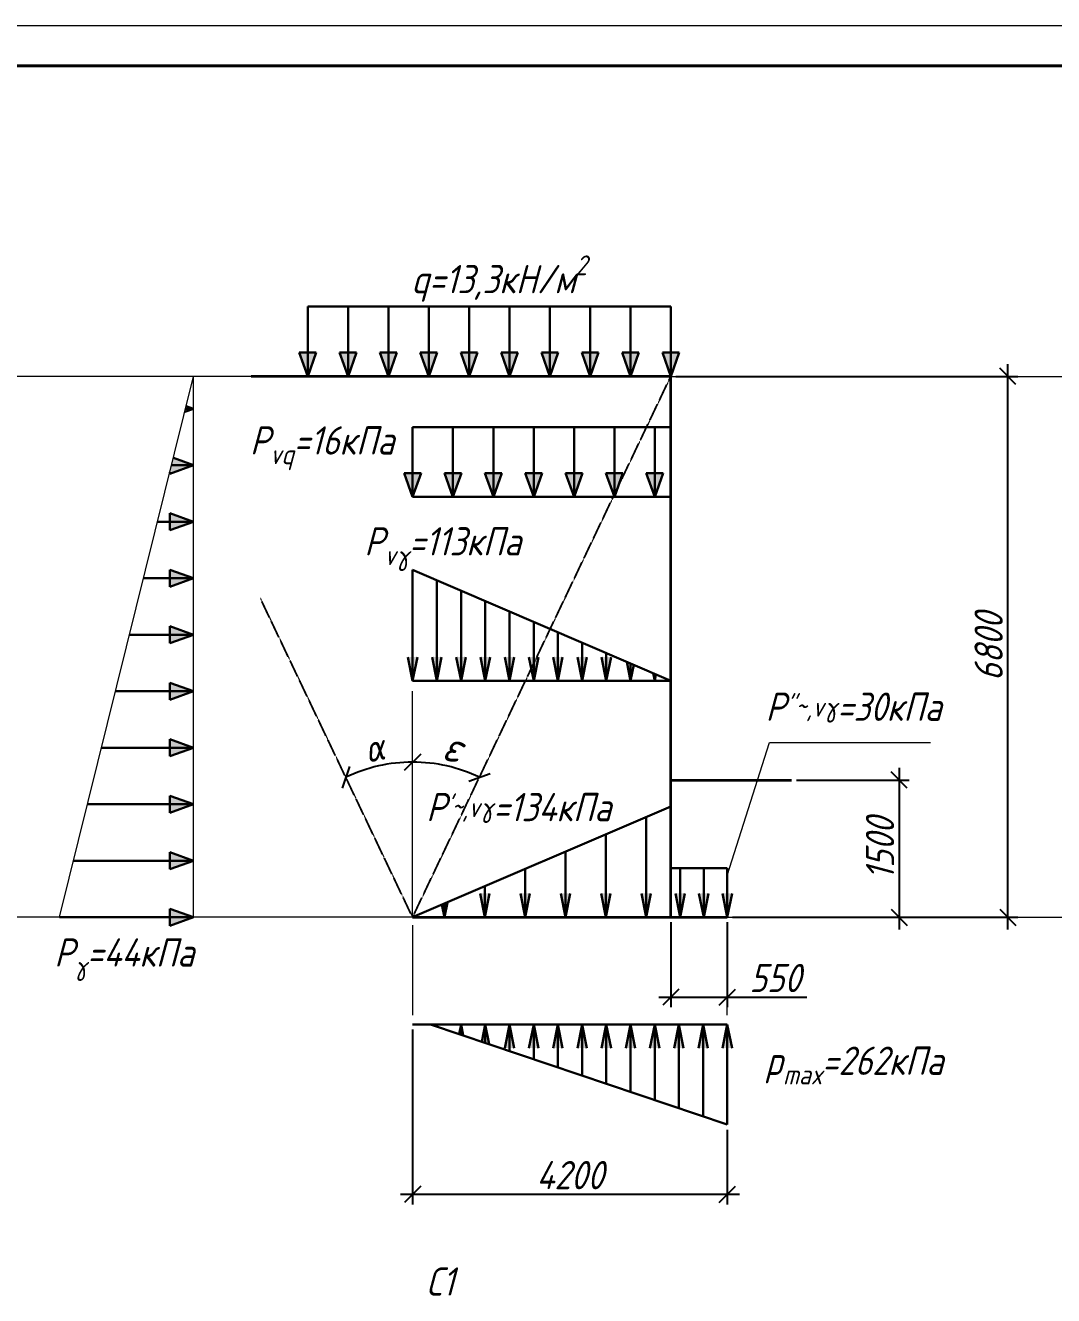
# Model space of a CAD drawing. Header units: millimetres. Extents: x -1004 to 900128, y -352756 to 107728.
# Drawn here: x 624196 to 636939, y 29018 to 44752 of the extents above; entities that cross this region are included whole.
import ezdxf

# ---------------------------------------------------------------- set-up
doc = ezdxf.new("R2010")
doc.units = ezdxf.units.MM
doc.linetypes.add('ACAD_ISO02W100', pattern=[15, 12, -3])
doc.linetypes.add('ACAD_ISO04W100', pattern=[30, 24, -3, 0, -3])
for name, color, linetype, lineweight in [('axles', 152, 'ACAD_ISO04W100', 20), ('basic', 95, 'Continuous', 30), ('frame', 173, 'Continuous', 40), ('hatch', 117, 'ACAD_ISO02W100', 25), ('size', 45, 'Continuous', 20), ('text', 13, 'Continuous', 20), ('thick', 42, 'Continuous', 35), ('thin', 153, 'Continuous', 18)]:
    doc.layers.add(name, color=color, linetype=linetype, lineweight=lineweight)
doc.styles.add('Structures', font='isocpeur.ttf', dxfattribs={"width": 0.85, "oblique": 15})
doc.styles.add('structures 5', font='isocpeur.ttf', dxfattribs={"width": 0.85, "oblique": 15, "height": 5})
doc.dimstyles.new('structures 3.5', dxfattribs={"dimtxt": 3.5, "dimasz": 2, "dimexe": 1.25, "dimexo": 0.625, "dimtad": 1, "dimtxsty": 'Structures', "dimblk": 'OBLIQUE', "dimcen": 2.5, "dimdle": 1.5, "dimadec": 0, "dimazin": 0, "dimtfac": 1, "dimtmove": 0, "dimatfit": 3, "dimfxl": 1, "dimarcsym": 0})

# ---------------------------------------------------------------- blocks, each defined once
blk = doc.blocks.new('_Oblique')
at = {"color": 0, "linetype": 'ByBlock', "lineweight": -2}
blk.add_line((-0.5, -0.5), (0.5, 0.5), dxfattribs=at)
blk = doc.blocks.new('*D1202')
at = {"layer": 'Defpoints', "color": 0, "transparency": 16777216}
for p in [(633690.7601371246, 35404.45749295961), (632895.4375992385, 33704.45749295961), (635025.5283454929, 33704.45749295961)]:
    blk.add_point(p, dxfattribs=at)
at = {"layer": 'size', "color": 0, "lineweight": -2, "transparency": 16777216}
for p, q in [((633753.2601371246, 35404.45749295961), (635150.5283454929, 35404.45749295961)), ((635025.5283454929, 35554.45749295961), (635025.5283454929, 33554.45749295961)), ((632957.9375992385, 33704.45749295961), (635150.5283454929, 33704.45749295961))]:
    blk.add_line(p, q, dxfattribs=at)
at = {"layer": 'size', "color": 0, "lineweight": -2, "transparency": 16777216, "xscale": 200, "yscale": 200, "zscale": 200}
for p, rotation in [((635025.5283454929, 35404.45749295961), 90), ((635025.5283454929, 33704.45749295961), 270)]:
    blk.add_blockref('_Oblique', p, dxfattribs=dict(at, rotation=rotation))
at = {"layer": 'size', "color": 0, "transparency": 16777216, "insert": (634788.0283454928, 34554.45749295943), "char_height": 350, "attachment_point": 5, "rotation": 90, "style": 'Structures'}
blk.add_mtext('1500', dxfattribs=at)
blk = doc.blocks.new('*D1203')
at = {"layer": 'Defpoints', "color": 0, "transparency": 16777216}
for p in [(632195.4375992382, 33704.4574929596), (632895.4375992382, 33704.4574929596), (632895.4375992382, 32714.73955174463)]:
    blk.add_point(p, dxfattribs=at)
at = {"layer": 'size', "color": 0, "lineweight": -2, "transparency": 16777216}
for p, q in [((632195.4375992382, 33641.9574929596), (632195.4375992382, 32589.73955174463)), ((632895.4375992382, 33641.9574929596), (632895.4375992382, 32589.73955174463)), ((632045.4375992382, 32714.73955174463), (632895.4375992382, 32714.73955174463)), ((632895.4375992382, 32714.73955174463), (633879.4698165891, 32714.73955174463))]:
    blk.add_line(p, q, dxfattribs=at)
at = {"layer": 'size', "color": 0, "lineweight": -2, "transparency": 16777216, "xscale": 200, "yscale": 200, "zscale": 200, "rotation": 180}
blk.add_blockref('_Oblique', (632195.4375992382, 32714.73955174463), dxfattribs=at)
at = {"layer": 'size', "color": 0, "lineweight": -2, "transparency": 16777216, "xscale": 200, "yscale": 200, "zscale": 200}
blk.add_blockref('_Oblique', (632895.4375992382, 32714.73955174463), dxfattribs=at)
at = {"layer": 'size', "color": 0, "transparency": 16777216, "insert": (633487.4537079136, 32952.23955174463), "char_height": 350, "attachment_point": 5, "style": 'Structures'}
blk.add_mtext('550', dxfattribs=at)
blk = doc.blocks.new('*D1204')
at = {"layer": 'Defpoints', "color": 0, "transparency": 16777216}
for p in [(632195.4375992385, 40404.45749295961), (636371.7306372653, 40404.45749295961), (632895.4375992385, 33704.45749295961)]:
    blk.add_point(p, dxfattribs=at)
at = {"layer": 'size', "color": 0, "lineweight": -2, "transparency": 16777216}
for p, q in [((636371.7306372653, 33554.45749295961), (636371.7306372653, 40554.45749295961)), ((632257.9375992385, 40404.45749295961), (636496.7306372653, 40404.45749295961)), ((632957.9375992385, 33704.45749295961), (636496.7306372653, 33704.45749295961))]:
    blk.add_line(p, q, dxfattribs=at)
at = {"layer": 'size', "color": 0, "lineweight": -2, "transparency": 16777216, "xscale": 200, "yscale": 200, "zscale": 200}
for p, rotation in [((636371.7306372653, 40404.45749295961), 90), ((636371.7306372653, 33704.45749295961), 270)]:
    blk.add_blockref('_Oblique', p, dxfattribs=dict(at, rotation=rotation))
at = {"layer": 'size', "color": 0, "transparency": 16777216, "insert": (636134.2306372651, 37054.45749295943), "char_height": 350, "attachment_point": 5, "rotation": 90, "style": 'Structures'}
blk.add_mtext('6800', dxfattribs=at)
blk = doc.blocks.new('*D1205')
at = {"layer": 'Defpoints', "color": 0, "transparency": 16777216}
for p in [(632195.4375992384, 40404.45749295957), (628995.4375992381, 36505.60179905678), (629279.8209038925, 35605.06424582025), (628995.4375992382, 33704.45749295957), (628995.4375992382, 33704.45749295957)]:
    blk.add_point(p, dxfattribs=at)
at = {"layer": 'size', "color": 0, "lineweight": -2, "transparency": 16777216}
blk.add_arc((628995.4375992382, 33704.45749295957), 1921.764786071798, 64.47030200946672, 90.00000000000172, dxfattribs=at)
at = {"layer": 'size', "color": 0, "lineweight": -2, "transparency": 16777216, "xscale": 200, "yscale": 200, "zscale": 200}
for p, rotation in [((628995.4375992381, 35626.22227903141), 180.0000000000017), ((629823.6776226882, 35438.58504205779), 334.4703020094668)]:
    blk.add_blockref('_Oblique', p, dxfattribs=dict(at, rotation=rotation))
at = {"layer": 'size', "color": 0, "transparency": 16777216, "insert": (629498.3190835626, 35819.33888982539), "char_height": 350, "attachment_point": 5, "rotation": 346.62446844601806, "style": 'Structures'}
blk.add_mtext('{\\H1.08333x;ε}', dxfattribs=at)
blk = doc.blocks.new('*D1206')
at = {"layer": 'Defpoints', "color": 0, "transparency": 16777216}
for p in [(625795.4375992384, 40404.45749295963), (628995.4375992382, 40154.45749295961), (628711.0542945837, 35605.06424582026), (628995.4375992382, 33704.45749295957), (628995.4375992382, 33704.45749295957)]:
    blk.add_point(p, dxfattribs=at)
at = {"layer": 'size', "color": 0, "lineweight": -2, "transparency": 16777216}
blk.add_arc((628995.4375992382, 33704.45749295957), 1921.764786071836, 89.99999999999959, 115.529697990532, dxfattribs=at)
at = {"layer": 'size', "color": 0, "lineweight": -2, "transparency": 16777216, "xscale": 200, "yscale": 200, "zscale": 200}
for p, rotation in [((628995.4375992381, 35626.22227903141), 359.9999999999996), ((628167.1975757882, 35438.58504205784), 205.529697990532)]:
    blk.add_blockref('_Oblique', p, dxfattribs=dict(at, rotation=rotation))
at = {"layer": 'size', "color": 0, "transparency": 16777216, "insert": (628519.9588346623, 35803.24422353627), "char_height": 350, "width": 756.4295596564855, "attachment_point": 5, "rotation": 12.764848995266489, "style": 'Structures'}
blk.add_mtext('{\\H0.95833x;α}', dxfattribs=at)
blk = doc.blocks.new('*D1207')
at = {"layer": 'Defpoints', "color": 0, "transparency": 16777216}
for p in [(628995.4375992382, 32378.00420386258), (632895.4375992382, 31135.69502052394), (632895.4375992382, 30272.73635368071)]:
    blk.add_point(p, dxfattribs=at)
at = {"layer": 'size', "color": 0, "lineweight": -2, "transparency": 16777216}
for p, q in [((628995.4375992382, 32315.50420386258), (628995.4375992382, 30147.73635368071)), ((632895.4375992382, 31073.19502052394), (632895.4375992382, 30147.73635368071)), ((628845.4375992382, 30272.73635368071), (633045.4375992382, 30272.73635368071))]:
    blk.add_line(p, q, dxfattribs=at)
at = {"layer": 'size', "color": 0, "lineweight": -2, "transparency": 16777216, "xscale": 200, "yscale": 200, "zscale": 200, "rotation": 180}
blk.add_blockref('_Oblique', (628995.4375992382, 30272.73635368071), dxfattribs=at)
at = {"layer": 'size', "color": 0, "lineweight": -2, "transparency": 16777216, "xscale": 200, "yscale": 200, "zscale": 200}
blk.add_blockref('_Oblique', (632895.4375992382, 30272.73635368071), dxfattribs=at)
at = {"layer": 'size', "color": 0, "transparency": 16777216, "insert": (630945.4375992382, 30510.23635368071), "char_height": 350, "attachment_point": 5, "style": 'Structures'}
blk.add_mtext('4200', dxfattribs=at)

msp = doc.modelspace()

# ---------------------------------------------------------------- hatches: boundary and pattern name
at = {"layer": 'basic'}
h = msp.add_hatch(color=256, dxfattribs=at)
h.dxf.hatch_style = 1
h.paths.add_polyline_path([(627590.5124268996, 40699.11385582127), (627695.4375992382, 40404.4574929596), (627695.4375992382, 40699.11385582127)])
h.paths.add_polyline_path([(627695.4375992382, 40699.11385582127), (627695.4375992382, 40404.4574929596), (627800.3627715769, 40699.11385582127)])
h = msp.add_hatch(color=256, dxfattribs=at)
h.dxf.hatch_style = 1
h.paths.add_polyline_path([(628090.5124268996, 40699.11385582127), (628195.4375992382, 40404.4574929596), (628195.4375992382, 40699.11385582127)])
h.paths.add_polyline_path([(628195.4375992382, 40699.11385582127), (628195.4375992382, 40404.4574929596), (628300.3627715769, 40699.11385582127)])
h = msp.add_hatch(color=256, dxfattribs=at)
h.dxf.hatch_style = 1
h.paths.add_polyline_path([(628590.5124268996, 40699.11385582127), (628695.4375992382, 40404.4574929596), (628695.4375992382, 40699.11385582127)])
h.paths.add_polyline_path([(628695.4375992382, 40699.11385582127), (628695.4375992382, 40404.4574929596), (628800.3627715769, 40699.11385582127)])
h = msp.add_hatch(color=256, dxfattribs=at)
h.dxf.hatch_style = 1
h.paths.add_polyline_path([(629090.5124268996, 40699.11385582127), (629195.4375992382, 40404.4574929596), (629195.4375992382, 40699.11385582127)])
h.paths.add_polyline_path([(629195.4375992382, 40699.11385582127), (629195.4375992382, 40404.4574929596), (629300.3627715769, 40699.11385582127)])
h = msp.add_hatch(color=256, dxfattribs=at)
h.dxf.hatch_style = 1
h.paths.add_polyline_path([(629590.5124268996, 40699.11385582127), (629695.4375992382, 40404.4574929596), (629695.4375992382, 40699.11385582127)])
h.paths.add_polyline_path([(629695.4375992382, 40699.11385582127), (629695.4375992382, 40404.4574929596), (629800.3627715769, 40699.11385582127)])
h = msp.add_hatch(color=256, dxfattribs=at)
h.dxf.hatch_style = 1
h.paths.add_polyline_path([(630090.5124268996, 40699.11385582127), (630195.4375992382, 40404.4574929596), (630195.4375992382, 40699.11385582127)])
h.paths.add_polyline_path([(630195.4375992382, 40699.11385582127), (630195.4375992382, 40404.4574929596), (630300.3627715769, 40699.11385582127)])
h = msp.add_hatch(color=256, dxfattribs=at)
h.dxf.hatch_style = 1
h.paths.add_polyline_path([(630590.5124268996, 40699.11385582127), (630695.4375992382, 40404.4574929596), (630695.4375992382, 40699.11385582127)])
h.paths.add_polyline_path([(630695.4375992382, 40699.11385582127), (630695.4375992382, 40404.4574929596), (630800.3627715769, 40699.11385582127)])
h = msp.add_hatch(color=256, dxfattribs=at)
h.dxf.hatch_style = 1
h.paths.add_polyline_path([(631090.5124268996, 40699.11385582127), (631195.4375992382, 40404.4574929596), (631195.4375992382, 40699.11385582127)])
h.paths.add_polyline_path([(631195.4375992382, 40699.11385582127), (631195.4375992382, 40404.4574929596), (631300.3627715769, 40699.11385582127)])
h = msp.add_hatch(color=256, dxfattribs=at)
h.dxf.hatch_style = 1
h.paths.add_polyline_path([(631590.5124268996, 40699.11385582127), (631695.4375992382, 40404.4574929596), (631695.4375992382, 40699.11385582127)])
h.paths.add_polyline_path([(631695.4375992382, 40699.11385582127), (631695.4375992382, 40404.4574929596), (631800.3627715769, 40699.11385582127)])
h = msp.add_hatch(color=256, dxfattribs=at)
h.dxf.hatch_style = 1
h.paths.add_polyline_path([(632090.5124268996, 40699.11385582127), (632195.4375992382, 40404.4574929596), (632195.4375992382, 40699.11385582127)])
h.paths.add_polyline_path([(632195.4375992382, 40699.11385582127), (632195.4375992382, 40404.4574929596), (632300.3627715769, 40699.11385582127)])
h = msp.add_hatch(color=256, dxfattribs=at)
h.dxf.hatch_style = 1
h.paths.add_polyline_path([(626189.1098799196, 40036.9434354665), (626181.0458316316, 40004.4574929596), (626280.3386046371, 40004.4574929596)])
h.paths.add_polyline_path([(626280.3386046371, 40004.4574929596), (626181.0458316316, 40004.4574929596), (626171.4179252831, 39965.67156299879)])
h.paths.add_polyline_path([(626280.3386046371, 39304.4574929596), (626007.2834788719, 39304.4574929596), (625995.2807353447, 39256.10455381249), (626020.315520963, 39211.86500114456)])
h.paths.add_polyline_path([(626029.4596116641, 39393.79383485355), (626007.2834788719, 39304.4574929596), (626280.3386046371, 39304.4574929596)])
h.paths.add_polyline_path([(625995.2807353447, 39256.10455381249), (625985.6822417754, 39217.43711295533), (625985.6822417754, 39199.53232062099), (626020.315520963, 39211.86500114456)])
h = msp.add_hatch(color=256, dxfattribs=at)
h.dxf.hatch_style = 1
h.paths.add_polyline_path([(628890.5124268996, 39205.6604612761), (628995.4375992382, 38911.00409841443), (628995.4375992382, 39205.6604612761)])
h.paths.add_polyline_path([(628995.4375992382, 39205.6604612761), (628995.4375992382, 38911.00409841443), (629100.3627715769, 39205.6604612761)])
h = msp.add_hatch(color=256, dxfattribs=at)
h.dxf.hatch_style = 1
h.paths.add_polyline_path([(629390.5124268996, 39205.6604612761), (629495.4375992382, 38911.00409841443), (629495.4375992382, 39205.6604612761)])
h.paths.add_polyline_path([(629495.4375992382, 39205.6604612761), (629495.4375992382, 38911.00409841443), (629600.3627715769, 39205.6604612761)])
h = msp.add_hatch(color=256, dxfattribs=at)
h.dxf.hatch_style = 1
h.paths.add_polyline_path([(629890.5124268996, 39205.6604612761), (629995.4375992382, 38911.00409841443), (629995.4375992382, 39205.6604612761)])
h.paths.add_polyline_path([(629995.4375992382, 39205.6604612761), (629995.4375992382, 38911.00409841443), (630100.3627715769, 39205.6604612761)])
h = msp.add_hatch(color=256, dxfattribs=at)
h.dxf.hatch_style = 1
h.paths.add_polyline_path([(630390.5124268996, 39205.6604612761), (630495.4375992382, 38911.00409841443), (630495.4375992382, 39205.6604612761)])
h.paths.add_polyline_path([(630495.4375992382, 39205.6604612761), (630495.4375992382, 38911.00409841443), (630600.3627715769, 39205.6604612761)])
h = msp.add_hatch(color=256, dxfattribs=at)
h.dxf.hatch_style = 1
h.paths.add_polyline_path([(630890.5124268996, 39205.6604612761), (630995.4375992382, 38911.00409841443), (630995.4375992382, 39205.6604612761)])
h.paths.add_polyline_path([(630995.4375992382, 39205.6604612761), (630995.4375992382, 38911.00409841443), (631100.3627715769, 39205.6604612761)])
h = msp.add_hatch(color=256, dxfattribs=at)
h.dxf.hatch_style = 1
h.paths.add_polyline_path([(631390.5124268996, 39205.6604612761), (631495.4375992382, 38911.00409841443), (631495.4375992382, 39205.6604612761)])
h.paths.add_polyline_path([(631495.4375992382, 39205.6604612761), (631495.4375992382, 38911.00409841443), (631600.3627715769, 39205.6604612761)])
h = msp.add_hatch(color=256, dxfattribs=at)
h.dxf.hatch_style = 1
h.paths.add_polyline_path([(631890.5124268996, 39205.6604612761), (631995.4375992382, 38911.00409841443), (631995.4375992382, 39205.6604612761)])
h.paths.add_polyline_path([(631995.4375992382, 39205.6604612761), (631995.4375992382, 38911.00409841443), (632100.3627715769, 39205.6604612761)])
h = msp.add_hatch(color=256, dxfattribs=at)
h.dxf.hatch_style = 1
h.paths.add_polyline_path([(625985.6822417754, 38709.38266529821), (626280.3386046371, 38604.4574929596), (625985.6822417754, 38604.4574929596)])
h.paths.add_polyline_path([(625985.6822417754, 38604.4574929596), (626280.3386046371, 38604.4574929596), (625985.6822417754, 38499.53232062099)])
h = msp.add_hatch(color=256, dxfattribs=at)
h.dxf.hatch_style = 1
h.paths.add_polyline_path([(625985.6822417754, 38009.38266529821), (626280.3386046371, 37904.4574929596), (625985.6822417754, 37904.4574929596)])
h.paths.add_polyline_path([(625985.6822417754, 37904.4574929596), (626280.3386046371, 37904.4574929596), (625985.6822417754, 37799.53232062099)])
h = msp.add_hatch(color=256, dxfattribs=at)
h.dxf.hatch_style = 1
h.paths.add_polyline_path([(625985.6822417754, 37309.38266529821), (626280.3386046371, 37204.4574929596), (625985.6822417754, 37204.4574929596)])
h.paths.add_polyline_path([(625985.6822417754, 37204.4574929596), (626280.3386046371, 37204.4574929596), (625985.6822417754, 37099.53232062099)])
h = msp.add_hatch(color=256, dxfattribs=at)
h.dxf.hatch_style = 1
h.paths.add_polyline_path([(628936.7057266025, 36928.2941126611), (628995.4375992382, 36928.2941126611), (628995.4375992382, 36633.63774979941)])
h.paths.add_polyline_path([(628995.4375992382, 36928.2941126611), (629054.169471874, 36928.2941126611), (628995.4375992382, 36633.63774979941)])
h = msp.add_hatch(color=256, dxfattribs=at)
h.dxf.hatch_style = 1
h.paths.add_polyline_path([(629236.7057266025, 36928.2941126611), (629295.4375992382, 36928.2941126611), (629295.4375992382, 36633.63774979941)])
h.paths.add_polyline_path([(629295.4375992382, 36928.2941126611), (629354.169471874, 36928.2941126611), (629295.4375992382, 36633.63774979941)])
h = msp.add_hatch(color=256, dxfattribs=at)
h.dxf.hatch_style = 1
h.paths.add_polyline_path([(629536.7057266025, 36928.2941126611), (629595.4375992382, 36928.2941126611), (629595.4375992382, 36633.63774979941)])
h.paths.add_polyline_path([(629595.4375992382, 36928.2941126611), (629654.169471874, 36928.2941126611), (629595.4375992382, 36633.63774979941)])
h = msp.add_hatch(color=256, dxfattribs=at)
h.dxf.hatch_style = 1
h.paths.add_polyline_path([(629836.7057266025, 36928.2941126611), (629895.4375992382, 36928.2941126611), (629895.4375992382, 36633.63774979941)])
h.paths.add_polyline_path([(629895.4375992382, 36928.2941126611), (629954.169471874, 36928.2941126611), (629895.4375992382, 36633.63774979941)])
h = msp.add_hatch(color=256, dxfattribs=at)
h.dxf.hatch_style = 1
h.paths.add_polyline_path([(630136.7057266025, 36928.2941126611), (630195.4375992382, 36928.2941126611), (630195.4375992382, 36633.63774979941)])
h.paths.add_polyline_path([(630195.4375992382, 36928.2941126611), (630254.169471874, 36928.2941126611), (630195.4375992382, 36633.63774979941)])
h = msp.add_hatch(color=256, dxfattribs=at)
h.dxf.hatch_style = 1
h.paths.add_polyline_path([(630436.7057266025, 36928.2941126611), (630495.4375992382, 36928.2941126611), (630495.4375992382, 36633.63774979941)])
h.paths.add_polyline_path([(630495.4375992382, 36928.2941126611), (630554.169471874, 36928.2941126611), (630495.4375992382, 36633.63774979941)])
h = msp.add_hatch(color=256, dxfattribs=at)
h.dxf.hatch_style = 1
h.paths.add_polyline_path([(630736.7057266025, 36928.2941126611), (630795.4375992382, 36928.2941126611), (630795.4375992382, 36633.63774979941)])
h.paths.add_polyline_path([(630795.4375992382, 36928.2941126611), (630854.169471874, 36928.2941126611), (630795.4375992382, 36633.63774979941)])
h = msp.add_hatch(color=256, dxfattribs=at)
h.dxf.hatch_style = 1
h.paths.add_polyline_path([(631036.7057266025, 36928.2941126611), (631095.4375992382, 36928.2941126611), (631095.4375992382, 36633.63774979941)])
h.paths.add_polyline_path([(631095.4375992382, 36928.2941126611), (631154.169471874, 36928.2941126611), (631095.4375992382, 36633.63774979941)])
h = msp.add_hatch(color=256, dxfattribs=at)
h.dxf.hatch_style = 1
h.paths.add_polyline_path([(631336.7057266025, 36928.2941126611), (631395.4375992382, 36928.2941126611), (631395.4375992382, 36633.63774979941)])
h.paths.add_polyline_path([(631395.4375992382, 36928.2941126611), (631454.169471874, 36928.2941126611), (631395.4375992382, 36633.63774979941)])
h = msp.add_hatch(color=256, dxfattribs=at)
h.dxf.hatch_style = 1
h.paths.add_polyline_path([(631734.8517229098, 36831.37744045205), (631695.4375992382, 36848.29879436825), (631695.4375992382, 36633.63774979941)])
h.paths.add_polyline_path([(631695.4375992382, 36848.29879436825), (631648.6465651495, 36868.38721887616), (631695.4375992382, 36633.63774979941)])
h.paths.add_polyline_path([(632011.2032487069, 36712.73362606048), (631995.4375992382, 36719.50216762695), (631995.4375992382, 36633.63774979941)])
h.paths.add_polyline_path([(631995.4375992382, 36719.50216762695), (631976.7211856027, 36727.53753743012), (631995.4375992382, 36633.63774979941)])
h = msp.add_hatch(color=256, dxfattribs=at)
h.dxf.hatch_style = 1
h.paths.add_polyline_path([(625985.6822417754, 36609.38266529821), (626280.3386046371, 36504.4574929596), (625985.6822417754, 36504.4574929596)])
h.paths.add_polyline_path([(625985.6822417754, 36504.4574929596), (626280.3386046371, 36504.4574929596), (625985.6822417754, 36399.53232062099)])
h = msp.add_hatch(color=256, dxfattribs=at)
h.dxf.hatch_style = 1
h.paths.add_polyline_path([(625985.6822417754, 35909.38266529821), (626280.3386046371, 35804.4574929596), (625985.6822417754, 35804.4574929596)])
h.paths.add_polyline_path([(625985.6822417754, 35804.4574929596), (626280.3386046371, 35804.4574929596), (625985.6822417754, 35699.53232062099)])
h = msp.add_hatch(color=256, dxfattribs=at)
h.dxf.hatch_style = 1
h.paths.add_polyline_path([(625985.6822417754, 35209.38266529821), (626280.3386046371, 35104.4574929596), (625985.6822417754, 35104.4574929596)])
h.paths.add_polyline_path([(625985.6822417754, 35104.4574929596), (626280.3386046371, 35104.4574929596), (625985.6822417754, 34999.53232062099)])
h = msp.add_hatch(color=256, dxfattribs=at)
h.dxf.hatch_style = 1
h.paths.add_polyline_path([(625985.6822417754, 34509.38266529821), (626280.3386046371, 34404.4574929596), (625985.6822417754, 34404.4574929596)])
h.paths.add_polyline_path([(625985.6822417754, 34404.4574929596), (626280.3386046371, 34404.4574929596), (625985.6822417754, 34299.53232062099)])
h = msp.add_hatch(color=256, dxfattribs=at)
h.dxf.hatch_style = 1
h.paths.add_polyline_path([(629947.8225467342, 33999.11385582127), (629889.0906740985, 33999.11385582127), (629889.0906740985, 33704.4574929596)])
h.paths.add_polyline_path([(629889.0906740985, 33999.11385582127), (629830.3588014627, 33999.11385582127), (629889.0906740985, 33704.4574929596)])
h = msp.add_hatch(color=256, dxfattribs=at)
h.dxf.hatch_style = 1
h.paths.add_polyline_path([(630447.8225467342, 33999.11385582127), (630389.0906740985, 33999.11385582127), (630389.0906740985, 33704.4574929596)])
h.paths.add_polyline_path([(630389.0906740985, 33999.11385582127), (630330.3588014627, 33999.11385582127), (630389.0906740985, 33704.4574929596)])
h = msp.add_hatch(color=256, dxfattribs=at)
h.dxf.hatch_style = 1
h.paths.add_polyline_path([(630947.8225467342, 33999.11385582127), (630889.0906740985, 33999.11385582127), (630889.0906740985, 33704.4574929596)])
h.paths.add_polyline_path([(630889.0906740985, 33999.11385582127), (630830.3588014627, 33999.11385582127), (630889.0906740985, 33704.4574929596)])
h = msp.add_hatch(color=256, dxfattribs=at)
h.dxf.hatch_style = 1
h.paths.add_polyline_path([(631447.8225467342, 33999.11385582127), (631389.0906740985, 33999.11385582127), (631389.0906740985, 33704.4574929596)])
h.paths.add_polyline_path([(631389.0906740985, 33999.11385582127), (631330.3588014627, 33999.11385582127), (631389.0906740985, 33704.4574929596)])
h = msp.add_hatch(color=256, dxfattribs=at)
h.dxf.hatch_style = 1
h.paths.add_polyline_path([(631947.8225467342, 33999.11385582127), (631889.0906740985, 33999.11385582127), (631889.0906740985, 33704.4574929596)])
h.paths.add_polyline_path([(631889.0906740985, 33999.11385582127), (631830.3588014627, 33999.11385582127), (631889.0906740985, 33704.4574929596)])
h = msp.add_hatch(color=256, dxfattribs=at)
h.dxf.hatch_style = 1
h.paths.add_polyline_path([(632368.7485718557, 33999.11385582127), (632310.0166992199, 33999.11385582127), (632310.0166992199, 33704.4574929596)])
h.paths.add_polyline_path([(632310.0166992199, 33999.11385582127), (632251.2848265842, 33999.11385582127), (632310.0166992199, 33704.4574929596)])
h = msp.add_hatch(color=256, dxfattribs=at)
h.dxf.hatch_style = 1
h.paths.add_polyline_path([(632661.4590218648, 33999.11385582127), (632602.727149229, 33999.11385582127), (632602.727149229, 33704.4574929596)])
h.paths.add_polyline_path([(632602.727149229, 33999.11385582127), (632543.9952765934, 33999.11385582127), (632602.727149229, 33704.4574929596)])
h = msp.add_hatch(color=256, dxfattribs=at)
h.dxf.hatch_style = 1
h.paths.add_polyline_path([(632954.169471874, 33999.11385582127), (632895.4375992382, 33999.11385582127), (632895.4375992382, 33704.4574929596)])
h.paths.add_polyline_path([(632895.4375992382, 33999.11385582127), (632836.7057266025, 33999.11385582127), (632895.4375992382, 33704.4574929596)])
h = msp.add_hatch(color=256, dxfattribs=at)
h.dxf.hatch_style = 1
h.paths.add_polyline_path([(629425.9295429883, 33889.27719360733), (629389.0906740985, 33873.46145345407), (629389.0906740985, 33704.4574929596)])
h.paths.add_polyline_path([(629389.0906740985, 33873.46145345407), (629358.059692146, 33860.13916745424), (629389.0906740985, 33704.4574929596)])
h = msp.add_hatch(color=256, dxfattribs=at)
h.dxf.hatch_style = 1
h.paths.add_polyline_path([(625985.6822417754, 33809.38266529821), (626280.3386046371, 33704.4574929596), (625985.6822417754, 33704.4574929596)])
h.paths.add_polyline_path([(625985.6822417754, 33704.4574929596), (626280.3386046371, 33704.4574929596), (625985.6822417754, 33599.53232062099)])
h = msp.add_hatch(color=256, dxfattribs=at)
h.dxf.hatch_style = 1
h.paths.add_polyline_path([(629895.4375992382, 32378.00420386258), (629895.4375992382, 32148.4470721587), (629944.4946476256, 32131.88619669157)])
h.paths.add_polyline_path([(629895.4375992382, 32378.00420386258), (629852.5662606496, 32162.91975086268), (629895.4375992382, 32148.4470721587)])
h.paths.add_polyline_path([(629595.4375992382, 32378.00420386258), (629595.4375992382, 32249.72227732217), (629622.8518321605, 32240.46767044351)])
h.paths.add_polyline_path([(629595.4375992382, 32378.00420386258), (629571.4800864975, 32257.80995071558), (629595.4375992382, 32249.72227732217)])
h.paths.add_polyline_path([(629295.4375992382, 32378.00420386258), (629290.3939123455, 32352.70015056847), (629295.4375992382, 32350.99748248566)])
h.paths.add_polyline_path([(629295.4375992382, 32378.00420386258), (629295.4375992382, 32350.99748248566), (629301.2090166956, 32349.04914419541)])
h = msp.add_hatch(color=256, dxfattribs=at)
h.dxf.hatch_style = 1
h.paths.add_polyline_path([(630136.7057266025, 32083.34784100091), (630195.4375992382, 32083.34784100091), (630195.4375992382, 32378.00420386258)])
h.paths.add_polyline_path([(630195.4375992382, 32083.34784100091), (630254.169471874, 32083.34784100091), (630195.4375992382, 32378.00420386258)])
h = msp.add_hatch(color=256, dxfattribs=at)
h.dxf.hatch_style = 1
h.paths.add_polyline_path([(630436.7057266025, 32083.34784100091), (630495.4375992382, 32083.34784100091), (630495.4375992382, 32378.00420386258)])
h.paths.add_polyline_path([(630495.4375992382, 32083.34784100091), (630554.169471874, 32083.34784100091), (630495.4375992382, 32378.00420386258)])
h = msp.add_hatch(color=256, dxfattribs=at)
h.dxf.hatch_style = 1
h.paths.add_polyline_path([(630736.7057266025, 32083.34784100091), (630795.4375992382, 32083.34784100091), (630795.4375992382, 32378.00420386258)])
h.paths.add_polyline_path([(630795.4375992382, 32083.34784100091), (630854.169471874, 32083.34784100091), (630795.4375992382, 32378.00420386258)])
h = msp.add_hatch(color=256, dxfattribs=at)
h.dxf.hatch_style = 1
h.paths.add_polyline_path([(631036.7057266025, 32083.34784100091), (631095.4375992382, 32083.34784100091), (631095.4375992382, 32378.00420386258)])
h.paths.add_polyline_path([(631095.4375992382, 32083.34784100091), (631154.169471874, 32083.34784100091), (631095.4375992382, 32378.00420386258)])
h = msp.add_hatch(color=256, dxfattribs=at)
h.dxf.hatch_style = 1
h.paths.add_polyline_path([(631336.7057266025, 32083.34784100091), (631395.4375992382, 32083.34784100091), (631395.4375992382, 32378.00420386258)])
h.paths.add_polyline_path([(631395.4375992382, 32083.34784100091), (631454.169471874, 32083.34784100091), (631395.4375992382, 32378.00420386258)])
h = msp.add_hatch(color=256, dxfattribs=at)
h.dxf.hatch_style = 1
h.paths.add_polyline_path([(631636.7057266025, 32083.34784100091), (631695.4375992382, 32083.34784100091), (631695.4375992382, 32378.00420386258)])
h.paths.add_polyline_path([(631695.4375992382, 32083.34784100091), (631754.169471874, 32083.34784100091), (631695.4375992382, 32378.00420386258)])
h = msp.add_hatch(color=256, dxfattribs=at)
h.dxf.hatch_style = 1
h.paths.add_polyline_path([(631936.7057266025, 32083.34784100091), (631995.4375992382, 32083.34784100091), (631995.4375992382, 32378.00420386258)])
h.paths.add_polyline_path([(631995.4375992382, 32083.34784100091), (632054.169471874, 32083.34784100091), (631995.4375992382, 32378.00420386258)])
h = msp.add_hatch(color=256, dxfattribs=at)
h.dxf.hatch_style = 1
h.paths.add_polyline_path([(632236.7057266025, 32083.34784100091), (632295.4375992382, 32083.34784100091), (632295.4375992382, 32378.00420386258)])
h.paths.add_polyline_path([(632295.4375992382, 32083.34784100091), (632354.169471874, 32083.34784100091), (632295.4375992382, 32378.00420386258)])
h = msp.add_hatch(color=256, dxfattribs=at)
h.dxf.hatch_style = 1
h.paths.add_polyline_path([(632536.7057266025, 32083.34784100091), (632595.4375992382, 32083.34784100091), (632595.4375992382, 32378.00420386258)])
h.paths.add_polyline_path([(632595.4375992382, 32083.34784100091), (632654.169471874, 32083.34784100091), (632595.4375992382, 32378.00420386258)])
h = msp.add_hatch(color=256, dxfattribs=at)
h.dxf.hatch_style = 1
h.paths.add_polyline_path([(632836.7057266025, 32083.34784100091), (632895.4375992382, 32083.34784100091), (632895.4375992382, 32378.00420386258)])
h.paths.add_polyline_path([(632895.4375992382, 32083.34784100091), (632954.169471874, 32083.34784100091), (632895.4375992382, 32378.00420386258)])

# ---------------------------------------------------------------- linework, layer by layer
at = {"layer": 'axles', "ltscale": 0.2}
for p, q in [((626993.7215104394, 40404.4574929596), (617965.2032301214, 40404.4574929596)), ((628995.4375992382, 33704.4574929596), (618515.2032301214, 33704.4574929596))]:
    msp.add_line(p, q, dxfattribs=at)
at = {"layer": 'axles', "ltscale": 0.4}
for p, q in [((632195.4375992382, 40404.4574929596), (648552.2405409098, 40404.4574929596)), ((632895.4375992382, 33704.4574929596), (645352.2405409098, 33704.4574929596))]:
    msp.add_line(p, q, dxfattribs=at)
at = {"layer": 'basic'}
for p, q in [((627695.4375992382, 40404.4574929596), (627695.4375992382, 41270.99079089562)), ((632195.4375992382, 41270.99079089562), (627695.4375992382, 41270.99079089564)), ((628195.4375992382, 40404.4574929596), (628195.4375992382, 41270.99079089562)), ((628695.4375992382, 40404.4574929596), (628695.4375992382, 41270.99079089562)), ((629195.4375992382, 40404.4574929596), (629195.4375992382, 41270.99079089562)), ((629695.4375992382, 40404.4574929596), (629695.4375992382, 41270.99079089562)), ((630195.4375992382, 40404.4574929596), (630195.4375992382, 41270.99079089562)), ((630695.4375992382, 40404.4574929596), (630695.4375992382, 41270.99079089562)), ((631195.4375992382, 40404.4574929596), (631195.4375992382, 41270.99079089562)), ((631695.4375992382, 40404.4574929596), (631695.4375992382, 41270.99079089562)), ((632195.4375992382, 40404.4574929596), (632195.4375992382, 41270.99079089562)), ((627695.4375992382, 40404.4574929596), (627590.5124268996, 40699.11385582127)), ((627800.3627715769, 40699.11385582127), (627590.5124268996, 40699.11385582127)), ((627695.4375992382, 40404.4574929596), (627800.3627715769, 40699.11385582127)), ((628195.4375992382, 40404.4574929596), (628090.5124268996, 40699.11385582127)), ((628300.3627715769, 40699.11385582127), (628090.5124268996, 40699.11385582127)), ((628195.4375992382, 40404.4574929596), (628300.3627715769, 40699.11385582127)), ((628695.4375992382, 40404.4574929596), (628590.5124268996, 40699.11385582127)), ((628800.3627715769, 40699.11385582127), (628590.5124268996, 40699.11385582127)), ((628695.4375992382, 40404.4574929596), (628800.3627715769, 40699.11385582127)), ((629195.4375992382, 40404.4574929596), (629090.5124268996, 40699.11385582127)), ((629300.3627715769, 40699.11385582127), (629090.5124268996, 40699.11385582127)), ((629195.4375992382, 40404.4574929596), (629300.3627715769, 40699.11385582127)), ((629695.4375992382, 40404.4574929596), (629590.5124268996, 40699.11385582127)), ((629800.3627715769, 40699.11385582127), (629590.5124268996, 40699.11385582127)), ((629695.4375992382, 40404.4574929596), (629800.3627715769, 40699.11385582127)), ((630195.4375992382, 40404.4574929596), (630090.5124268996, 40699.11385582127)), ((630300.3627715769, 40699.11385582127), (630090.5124268996, 40699.11385582127)), ((630195.4375992382, 40404.4574929596), (630300.3627715769, 40699.11385582127)), ((630695.4375992382, 40404.4574929596), (630590.5124268996, 40699.11385582127)), ((630800.3627715769, 40699.11385582127), (630590.5124268996, 40699.11385582127)), ((630695.4375992382, 40404.4574929596), (630800.3627715769, 40699.11385582127)), ((631195.4375992382, 40404.4574929596), (631090.5124268996, 40699.11385582127)), ((631300.3627715769, 40699.11385582127), (631090.5124268996, 40699.11385582127)), ((631195.4375992382, 40404.4574929596), (631300.3627715769, 40699.11385582127)), ((631695.4375992382, 40404.4574929596), (631590.5124268996, 40699.11385582127)), ((631800.3627715769, 40699.11385582127), (631590.5124268996, 40699.11385582127)), ((631695.4375992382, 40404.4574929596), (631800.3627715769, 40699.11385582127)), ((632195.4375992382, 40404.4574929596), (632090.5124268996, 40699.11385582127)), ((632300.3627715769, 40699.11385582127), (632090.5124268996, 40699.11385582127)), ((632195.4375992382, 40404.4574929596), (632300.3627715769, 40699.11385582127)), ((626280.3386046371, 40004.4574929596), (626171.4179252831, 39965.67156299879)), ((626280.3386046371, 40004.4574929596), (626181.0458316316, 40004.4574929596)), ((626280.3386046371, 40004.4574929596), (626189.1098799196, 40036.9434354665)), ((628995.4375992382, 38911.00409841443), (628995.4375992382, 39777.53739635044)), ((628995.4375992382, 39777.53739635044), (632195.4375992382, 39777.53739635044)), ((629495.4375992382, 38911.00409841443), (629495.4375992382, 39777.53739635044)), ((629995.4375992382, 38911.00409841443), (629995.4375992382, 39777.53739635044)), ((630495.4375992382, 38911.00409841443), (630495.4375992382, 39777.53739635044)), ((630995.4375992382, 38911.00409841443), (630995.4375992382, 39777.53739635044)), ((631495.4375992382, 38911.00409841443), (631495.4375992382, 39777.53739635044)), ((631995.4375992382, 38911.00409841443), (631995.4375992382, 39777.53739635044)), ((626280.3386046371, 39304.4574929596), (626029.4596116641, 39393.79383485355)), ((626280.3386046371, 39304.4574929596), (625985.6822417754, 39199.53232062099)), ((625985.6822417754, 39199.53232062099), (625985.6822417754, 39217.43711295532)), ((626280.3386046371, 39304.4574929596), (626007.2834788719, 39304.4574929596)), ((628995.4375992382, 38911.00409841443), (628890.5124268996, 39205.6604612761)), ((629100.3627715769, 39205.6604612761), (628890.5124268996, 39205.6604612761)), ((628995.4375992382, 38911.00409841443), (629100.3627715769, 39205.6604612761)), ((629495.4375992382, 38911.00409841443), (629390.5124268996, 39205.6604612761)), ((629600.3627715769, 39205.6604612761), (629390.5124268996, 39205.6604612761)), ((629495.4375992382, 38911.00409841443), (629600.3627715769, 39205.6604612761)), ((629995.4375992382, 38911.00409841443), (629890.5124268996, 39205.6604612761)), ((630100.3627715769, 39205.6604612761), (629890.5124268996, 39205.6604612761)), ((629995.4375992382, 38911.00409841443), (630100.3627715769, 39205.6604612761)), ((630495.4375992382, 38911.00409841443), (630390.5124268996, 39205.6604612761)), ((630600.3627715769, 39205.6604612761), (630390.5124268996, 39205.6604612761)), ((630495.4375992382, 38911.00409841443), (630600.3627715769, 39205.6604612761)), ((630995.4375992382, 38911.00409841443), (630890.5124268996, 39205.6604612761)), ((631100.3627715769, 39205.6604612761), (630890.5124268996, 39205.6604612761)), ((630995.4375992382, 38911.00409841443), (631100.3627715769, 39205.6604612761)), ((631495.4375992382, 38911.00409841443), (631390.5124268996, 39205.6604612761)), ((631600.3627715769, 39205.6604612761), (631390.5124268996, 39205.6604612761)), ((631495.4375992382, 38911.00409841443), (631600.3627715769, 39205.6604612761)), ((631995.4375992382, 38911.00409841443), (631890.5124268996, 39205.6604612761)), ((632100.3627715769, 39205.6604612761), (631890.5124268996, 39205.6604612761)), ((631995.4375992382, 38911.00409841443), (632100.3627715769, 39205.6604612761)), ((632195.4375992382, 38911.00409841443), (628995.4375992382, 38911.00409841443)), ((626280.3386046371, 38604.4574929596), (625985.6822417754, 38709.38266529821)), ((625985.6822417754, 38499.53232062099), (625985.6822417754, 38709.38266529821)), ((626280.3386046371, 38604.4574929596), (625833.5211261123, 38604.4574929596)), ((626280.3386046371, 38604.4574929596), (625985.6822417754, 38499.53232062099)), ((626280.3386046371, 37904.4574929596), (625985.6822417754, 38009.38266529821)), ((625985.6822417754, 37799.53232062099), (625985.6822417754, 38009.38266529821)), ((632195.4375992382, 36633.63774979941), (628995.4375992382, 38007.46843503998)), ((628995.4375992382, 36633.63774979941), (628995.4375992382, 38007.46843503998)), ((626280.3386046371, 37904.4574929596), (625659.7587733527, 37904.4574929596)), ((626280.3386046371, 37904.4574929596), (625985.6822417754, 37799.53232062099)), ((629295.4375992382, 36633.63774979941), (629295.4375992382, 37878.67180829868)), ((629595.4375992382, 36633.63774979941), (629595.4375992382, 37749.87518155736)), ((629895.4375992382, 36633.63774979941), (629895.4375992382, 37621.07855481606)), ((630195.4375992382, 36633.63774979941), (630195.4375992382, 37492.28192807476)), ((626280.3386046371, 37204.4574929596), (625985.6822417754, 37309.38266529821)), ((625985.6822417754, 37099.53232062099), (625985.6822417754, 37309.38266529821)), ((630495.4375992382, 36633.63774979941), (630495.4375992382, 37363.48530133347)), ((626280.3386046371, 37204.4574929596), (625485.996420593, 37204.4574929596)), ((626280.3386046371, 37204.4574929596), (625985.6822417754, 37099.53232062099)), ((630795.4375992382, 36633.63774979941), (630795.4375992382, 37234.68867459217)), ((631095.4375992382, 36633.63774979941), (631095.4375992382, 37105.89204785085)), ((631395.4375992382, 36633.63774979941), (631395.4375992382, 36977.09542110955)), ((628995.4375992382, 36633.63774979941), (628936.7057266025, 36928.2941126611)), ((628995.4375992382, 36633.63774979941), (629054.169471874, 36928.2941126611)), ((629295.4375992382, 36633.63774979941), (629236.7057266025, 36928.2941126611)), ((629295.4375992382, 36633.63774979941), (629354.169471874, 36928.2941126611)), ((629595.4375992382, 36633.63774979941), (629536.7057266025, 36928.2941126611)), ((629595.4375992382, 36633.63774979941), (629654.169471874, 36928.2941126611)), ((629895.4375992382, 36633.63774979941), (629836.7057266025, 36928.2941126611)), ((629895.4375992382, 36633.63774979941), (629954.169471874, 36928.2941126611)), ((630195.4375992382, 36633.63774979941), (630136.7057266025, 36928.2941126611)), ((630195.4375992382, 36633.63774979941), (630254.169471874, 36928.2941126611)), ((630495.4375992382, 36633.63774979941), (630436.7057266025, 36928.2941126611)), ((630495.4375992382, 36633.63774979941), (630554.169471874, 36928.2941126611)), ((630795.4375992382, 36633.63774979941), (630736.7057266025, 36928.2941126611)), ((630795.4375992382, 36633.63774979941), (630854.169471874, 36928.2941126611)), ((631095.4375992382, 36633.63774979941), (631036.7057266025, 36928.2941126611)), ((631095.4375992382, 36633.63774979941), (631154.169471874, 36928.2941126611)), ((631395.4375992382, 36633.63774979941), (631336.7057266025, 36928.2941126611)), ((631395.4375992382, 36633.63774979941), (631454.169471874, 36928.2941126611)), ((631695.4375992382, 36633.63774979941), (631648.6465651495, 36868.38721887615)), ((631695.4375992382, 36633.63774979941), (631695.4375992382, 36848.29879436825)), ((631695.4375992382, 36633.63774979941), (631734.8517229098, 36831.37744045205)), ((631995.4375992382, 36633.63774979941), (631976.7211856027, 36727.53753743011)), ((631995.4375992382, 36633.63774979941), (631995.4375992382, 36719.50216762695)), ((631995.4375992382, 36633.63774979941), (632011.2032487069, 36712.73362606046)), ((626280.3386046371, 36504.4574929596), (625312.2340678334, 36504.4574929596)), ((626280.3386046371, 36504.4574929596), (625985.6822417754, 36609.38266529821)), ((625985.6822417754, 36399.53232062099), (625985.6822417754, 36609.38266529821)), ((626280.3386046371, 36504.4574929596), (625985.6822417754, 36399.53232062099)), ((632195.4375992382, 36633.63774979941), (628995.4375992382, 36633.63774979941)), ((626280.3386046371, 35804.4574929596), (625985.6822417754, 35909.38266529821)), ((625985.6822417754, 35699.53232062099), (625985.6822417754, 35909.38266529821)), ((626280.3386046371, 35804.4574929596), (625138.4717150738, 35804.4574929596)), ((626280.3386046371, 35804.4574929596), (625985.6822417754, 35699.53232062099)), ((626280.3386046371, 35104.4574929596), (624964.7093623142, 35104.4574929596)), ((626280.3386046371, 35104.4574929596), (625985.6822417754, 35209.38266529821)), ((625985.6822417754, 34999.53232062099), (625985.6822417754, 35209.38266529821)), ((626280.3386046371, 35104.4574929596), (625985.6822417754, 34999.53232062099)), ((628995.4375992382, 33704.4574929596), (632195.4375992382, 35078.28817820015)), ((631889.0906740985, 33704.4574929596), (631889.0906740985, 34946.76667629824)), ((631389.0906740985, 33704.4574929596), (631389.0906740985, 34732.10563172941)), ((626280.3386046371, 34404.4574929596), (625985.6822417754, 34509.38266529821)), ((625985.6822417754, 34299.53232062099), (625985.6822417754, 34509.38266529821)), ((630889.0906740985, 33704.4574929596), (630889.0906740985, 34517.44458716057)), ((626280.3386046371, 34404.4574929596), (624790.9470095546, 34404.4574929596)), ((626280.3386046371, 34404.4574929596), (625985.6822417754, 34299.53232062099)), ((630389.0906740985, 33704.4574929596), (630389.0906740985, 34302.78354259173)), ((632895.4375992382, 34312.05931515903), (632195.4375992382, 34312.05931515903)), ((632310.0166992199, 33704.4574929596), (632310.0166992199, 34312.05931515903)), ((632602.727149229, 33704.4574929596), (632602.727149229, 34312.05931515903)), ((632895.4375992382, 33704.4574929596), (632895.4375992382, 34312.05931515903)), ((629889.0906740985, 33704.4574929596), (629830.3588014627, 33999.11385582127)), ((629889.0906740985, 33704.4574929596), (629889.0906740985, 34088.1224980229)), ((629889.0906740985, 33704.4574929596), (629947.8225467342, 33999.11385582127)), ((630389.0906740985, 33704.4574929596), (630330.3588014627, 33999.11385582127)), ((630389.0906740985, 33704.4574929596), (630447.8225467342, 33999.11385582127)), ((630889.0906740985, 33704.4574929596), (630830.3588014627, 33999.11385582127)), ((630889.0906740985, 33704.4574929596), (630947.8225467342, 33999.11385582127)), ((631389.0906740985, 33704.4574929596), (631330.3588014627, 33999.11385582127)), ((631389.0906740985, 33704.4574929596), (631447.8225467342, 33999.11385582127)), ((631889.0906740985, 33704.4574929596), (631830.3588014627, 33999.11385582127)), ((631889.0906740985, 33704.4574929596), (631947.8225467342, 33999.11385582127)), ((632310.0166992199, 33704.4574929596), (632251.2848265842, 33999.11385582127)), ((632310.0166992199, 33704.4574929596), (632368.7485718557, 33999.11385582127)), ((632602.727149229, 33704.4574929596), (632543.9952765934, 33999.11385582127)), ((632602.727149229, 33704.4574929596), (632661.4590218648, 33999.11385582127)), ((632895.4375992382, 33704.4574929596), (632836.7057266025, 33999.11385582127)), ((632895.4375992382, 33704.4574929596), (632954.169471874, 33999.11385582127)), ((629389.0906740985, 33704.4574929596), (629358.059692146, 33860.13916745424)), ((629389.0906740985, 33704.4574929596), (629425.9295429883, 33889.27719360733)), ((629389.0906740985, 33704.4574929596), (629389.0906740985, 33873.46145345407)), ((626280.3386046371, 33704.4574929596), (624617.1846567949, 33704.4574929596)), ((626280.3386046371, 33704.4574929596), (625985.6822417754, 33809.38266529821)), ((625985.6822417754, 33599.53232062099), (625985.6822417754, 33809.38266529821)), ((626280.3386046371, 33704.4574929596), (625985.6822417754, 33599.53232062099)), ((632895.4375992382, 32378.00420386258), (628995.4375992382, 32378.00420386258)), ((629215.4375992382, 32378.00420386258), (632895.4375992382, 31135.69502052394)), ((629295.4375992382, 32378.00420386258), (629290.3939123455, 32352.70015056847)), ((629295.4375992382, 32378.00420386258), (629295.4375992382, 32350.99748248566)), ((629295.4375992382, 32378.00420386258), (629301.2090166956, 32349.04914419539)), ((629595.4375992382, 32378.00420386258), (629571.4800864975, 32257.80995071557)), ((629595.4375992382, 32378.00420386258), (629595.4375992382, 32249.72227732218)), ((629595.4375992382, 32378.00420386258), (629622.8518321605, 32240.4676704435)), ((629895.4375992382, 32378.00420386258), (629852.5662606496, 32162.91975086267)), ((629895.4375992382, 32378.00420386258), (629895.4375992382, 32148.4470721587)), ((629895.4375992382, 32378.00420386258), (629944.4946476256, 32131.88619669156)), ((630195.4375992382, 32378.00420386258), (630136.7057266025, 32083.34784100091)), ((630195.4375992382, 32378.00420386258), (630195.4375992382, 32047.17186699522)), ((630195.4375992382, 32378.00420386258), (630254.169471874, 32083.34784100091)), ((630495.4375992382, 32378.00420386258), (630436.7057266025, 32083.34784100091)), ((630495.4375992382, 32378.00420386258), (630495.4375992382, 31945.89666183175)), ((630495.4375992382, 32378.00420386258), (630554.169471874, 32083.34784100091)), ((630795.4375992382, 32378.00420386258), (630736.7057266025, 32083.34784100091)), ((630795.4375992382, 32378.00420386258), (630795.4375992382, 31844.62145666827)), ((630795.4375992382, 32378.00420386258), (630854.169471874, 32083.34784100091)), ((631095.4375992382, 32378.00420386258), (631036.7057266025, 32083.34784100091)), ((631095.4375992382, 32378.00420386258), (631095.4375992382, 31743.3462515048)), ((631095.4375992382, 32378.00420386258), (631154.169471874, 32083.34784100091)), ((631395.4375992382, 32378.00420386258), (631336.7057266025, 32083.34784100091)), ((631395.4375992382, 32378.00420386258), (631395.4375992382, 31642.07104634132)), ((631395.4375992382, 32378.00420386258), (631454.169471874, 32083.34784100091)), ((631695.4375992382, 32378.00420386258), (631636.7057266025, 32083.34784100091)), ((631695.4375992382, 32378.00420386258), (631695.4375992382, 31540.79584117785)), ((631695.4375992382, 32378.00420386258), (631754.169471874, 32083.34784100091)), ((631995.4375992382, 32378.00420386258), (631936.7057266025, 32083.34784100091)), ((631995.4375992382, 32378.00420386258), (631995.4375992382, 31439.52063601436)), ((631995.4375992382, 32378.00420386258), (632054.169471874, 32083.34784100091)), ((632295.4375992382, 32378.00420386258), (632236.7057266025, 32083.34784100091)), ((632295.4375992382, 32378.00420386258), (632295.4375992382, 31338.24543085089)), ((632295.4375992382, 32378.00420386258), (632354.169471874, 32083.34784100091)), ((632595.4375992382, 32378.00420386258), (632536.7057266025, 32083.34784100091)), ((632595.4375992382, 32378.00420386258), (632595.4375992382, 31236.97022568742)), ((632595.4375992382, 32378.00420386258), (632654.169471874, 32083.34784100091)), ((632895.4375992382, 32378.00420386258), (632836.7057266025, 32083.34784100091)), ((632895.4375992382, 32378.00420386258), (632895.4375992382, 31135.69502052394)), ((632895.4375992382, 32378.00420386258), (632954.169471874, 32083.34784100091))]:
    msp.add_line(p, q, dxfattribs=at)
at = {"layer": 'frame'}
msp.add_line((612513.2429978587, 44252.49016639116), (669413.2429978587, 44252.49016639116), dxfattribs=at)
at = {"layer": 'hatch', "ltscale": 0.3}
for q in [(632195.4375992382, 40404.4574929596), (627109.7004425626, 37652.71966474922)]:
    msp.add_line((628995.4375992382, 33704.4574929596), q, dxfattribs=at)
at = {"layer": 'thick'}
for p, q in [((632195.4375992382, 40404.4574929596), (626993.7215104394, 40404.4574929596)), ((632195.4375992382, 33704.4574929596), (632195.4375992382, 40404.4574929596)), ((632195.4375992382, 35404.4574929596), (633690.7601371243, 35404.4574929596)), ((628995.4375992382, 33704.4574929596), (632895.4375992382, 33704.4574929596))]:
    msp.add_line(p, q, dxfattribs=at)
at = {"layer": 'thin'}
for p, q in [((610513.2429978587, 44752.49016639116), (669913.2429978587, 44752.49016639116)), ((624617.1846567949, 33704.4574929596), (626280.3386046371, 40404.4574929596)), ((626280.3386046371, 33704.4574929596), (626280.3386046371, 40404.4574929596)), ((632895.4375992382, 34223.7018643276), (633417.0648713764, 35870.4044951736)), ((633417.0648713764, 35870.4044951736), (635411.5541504398, 35870.4044951736)), ((628995.4375992382, 33607.26607350247), (628995.4375992382, 32492.07282041268)), ((632895.4375992382, 32492.07282041268), (632895.4375992382, 33425.06215392302))]:
    msp.add_line(p, q, dxfattribs=at)
at = {"layer": 'thin', "ltscale": 0.4}
msp.add_line((628995.4375992382, 33704.4574929596), (628995.4375992382, 36505.60179905678), dxfattribs=at)
at = {"layer": 'thin'}
for points in [[(632195.4375992382, 40404.4574929596), (626993.7215104394, 40404.4574929596)], [(632195.4375992382, 35404.4574929596), (633690.7601371243, 35404.4574929596)]]:
    msp.add_lwpolyline(points, dxfattribs=at)

# ---------------------------------------------------------------- texts
at = {"layer": 'text', "char_height": 350, "attachment_point": 5}
for s, insert, width, style in [('\\A1;q=13,3кН/м{\\H0.7x;\\S2^ ;}', (630066.6906772064, 41615.67392973081), 2511.65501820283, 'structures 5'), ('\\A1;P{\\H0.7x;\\S^ vq;\\H1.42857x;=16кПа}', (627873.0737412376, 39551.54543033258), 878.3572801997943, 'structures 5'), ('\\A1;P{\\H0.7x;\\S^ vγ;\\H1.42857x;=113кПа}', (629367.873222861, 38301.96798266735), 878.3572801997943, 'structures 5'), ('\\A1;P{\\H0.7x;\\S"~,vγ;\\H1.42857x;=30кПа}', (634460.5150083504, 36275.30038879212), 878.3572801997943, 'structures 5'), ("\\A1;P{\\H0.7x;\\S'~,vγ;\\H1.42857x;=134кПа}", (630310.0076713313, 35031.73134765905), 878.3572801997943, 'structures 5'), ('\\A1;P{\\H0.67083x;\\S^ γ;}=44кПа', (625420.6643571295, 33214.58781612484), 1953.359422419468, 'structures 5'), ('\\A1;p{\\H0.7x;\\S^ max;}=262кПа', (634468.3344223329, 31867.8233694189), 1724.155032845258, 'structures 5'), ('С1', (629337.011548046, 29192.26041821417), 793.6785489198519, 'Structures')]:
    msp.add_mtext(s, dxfattribs=dict(at, insert=insert, width=width, style=style))

# ---------------------------------------------------------------- dimensions: what is measured, and where the dimension line sits
at = {"layer": 'size'}
for base, p1, p2, text, picture, middle in [((636371.7306372653, 40404.45749295961), (632895.4375992382, 33704.4574929596), (632195.4375992382, 40404.4574929596), '6800', '*D1204', (636134.2306372651, 37054.45749295943)), ((635025.5283454929, 33704.45749295961), (633690.7601371243, 35404.4574929596), (632895.4375992382, 33704.4574929596), '1500', '*D1202', (634788.0283454928, 34554.45749295943))]:
    dim = msp.add_linear_dim(base=base, p1=p1, p2=p2, angle=90, text=text, dimstyle='structures 3.5', dxfattribs=at)
    dim.commit()
    dim.dimension.update_dxf_attribs({"geometry": picture, "text_midpoint": middle})
dim = msp.add_angular_dim_2l(base=(628711.0542945837, 35605.06424582026), line1=((628995.4375992382, 33704.4574929596), (625795.4375992382, 40404.4574929596)), line2=((628995.4375992382, 33704.4574929596), (628995.4375992382, 40154.4574929596)), text='{\\H0.95833x;α}', dimstyle='structures 3.5', override={"dimscale": 0, "dimblk1": 'Oblique', "dimblk2": 'Oblique', "dimsah": 1}, dxfattribs=at)
dim.commit()
dim.dimension.update_dxf_attribs({"geometry": '*D1206', "text_midpoint": (628519.9588346625, 35803.24422353628)})
dim = msp.add_angular_dim_2l(base=(629279.8209038925, 35605.06424582025), line1=((628995.4375992382, 33704.4574929596), (632195.4375992382, 40404.4574929596)), line2=((628995.4375992382, 33704.4574929596), (628995.4375992382, 36505.60179905678)), text='{\\H1.08333x;ε}', dimstyle='structures 3.5', override={"dimscale": 0, "dimblk1": 'Oblique', "dimblk2": 'Oblique', "dimsah": 1}, dxfattribs=at)
dim.commit()
dim.dimension.update_dxf_attribs({"geometry": '*D1205', "text_midpoint": (629440.0041624887, 35574.0939452746), "dimtype": 162})
for base, p1, p2, text, picture, middle in [((632895.4375992382, 32714.73955174463), (632195.4375992382, 33704.4574929596), (632895.4375992382, 33704.4574929596), '550', '*D1203', (633487.4537079136, 32952.23955174463)), ((632895.4375992382, 30272.73635368071), (628995.4375992382, 32378.00420386258), (632895.4375992382, 31135.69502052394), '4200', '*D1207', (630945.4375992382, 30510.23635368071))]:
    dim = msp.add_linear_dim(base=base, p1=p1, p2=p2, text=text, dimstyle='structures 3.5', dxfattribs=at)
    dim.commit()
    dim.dimension.update_dxf_attribs({"geometry": picture, "text_midpoint": middle})

doc.saveas('drawing.dxf')
